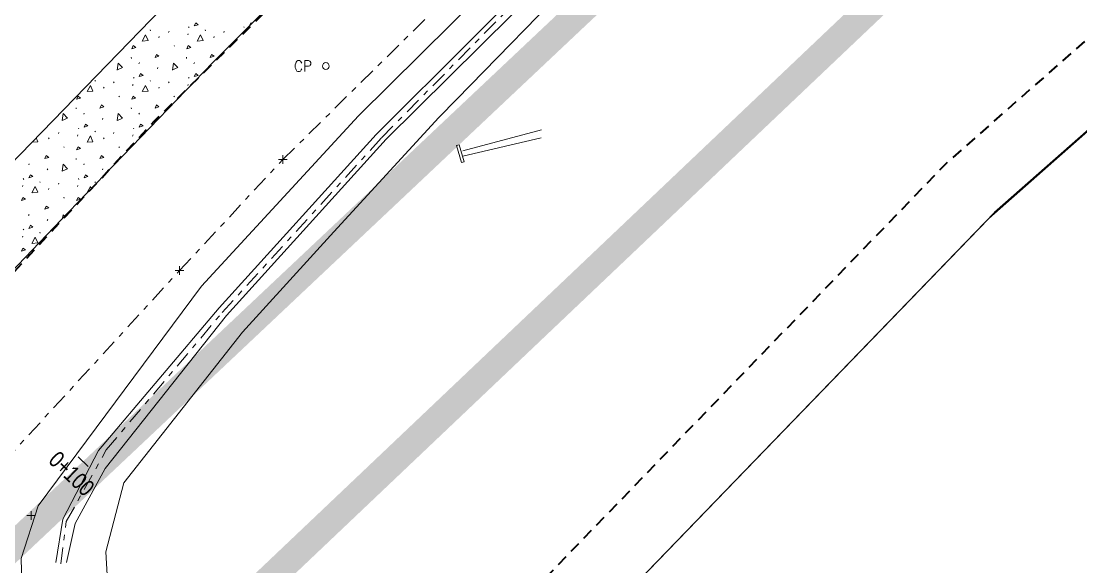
# Model space of a CAD drawing. Header units: metres. Extents: x -703672 to 3951284, y -4124475 to 4104628.
# Drawn here: x 327111.4 to 327188.3, y 4104082.7 to 4104122.3 of the extents above; entities that cross this region are included whole.
import ezdxf
from ezdxf.enums import TextEntityAlignment as Align

# ---------------------------------------------------------------- set-up
doc = ezdxf.new("R2010")
doc.units = ezdxf.units.M
doc.header["$MEASUREMENT"] = 0
doc.linetypes.add('DGN Style 2', pattern=[1.3283826688107345, 0.7970296012864407, -0.5313530675242938])
doc.linetypes.add('DGN Style 7', pattern=[2.6567653376214695, 1.195544401929661, -0.5313530675242938, 0.3985148006432204, -0.5313530675242938])
for name, color, linetype, lineweight in [('C-ALGN-STAT1', 8, 'Continuous', 0), ('C-ANNO-TEXT', 7, 'Continuous', 25), ('C-PROP-BASE', 2, 'CONLMT', 0), ('C-PROP-CONS(Alpha)', 7, 'DGN Style 2', 40), ('V-ANNO-PATT', 9, 'Continuous', 0), ('V-DTCH-CNTR', 252, 'DGN Style 7', 0), ('V-DTCH-TOP~', 252, 'Continuous', 0), ('V-POWR-POLE', 7, 'Continuous', 0), ('V-SITE-WALK', 7, 'Continuous', 0)]:
    doc.layers.add(name, color=color, linetype=linetype, lineweight=lineweight)
doc.styles.add('Style-ENGINEERING', font='ENGINEERING.shx')
doc.styles.add('Style-STANDARD', font='STANDARD.shx')
doc.linetypes.add('CONLMT', pattern='A,0.10417,-0.00902625,[2,dgnlstyle-tsaec.shx,S=4.133597883597883e-05,R=0,X=0,Y=0],-0.00902625', length=0.1222225)

# ---------------------------------------------------------------- blocks, each defined once
blk = doc.blocks.new('POLE1_1')
at = {"layer": 'V-POWR-POLE', "linetype": 'ByBlock'}
blk.add_circle((6.589354597963393e-05, 6.589386612176895e-05), 0.16473379, dxfattribs=at)
blk = doc.blocks.new('NULL_70')
at = {"layer": 'V-POWR-POLE', "linetype": 'ByBlock', "xscale": 1.5, "yscale": 1.5, "zscale": 0.5}
blk.add_blockref('POLE1_1', (0, 0), dxfattribs=at)
blk = doc.blocks.new('NULL_69')
at = {"layer": 'V-POWR-POLE', "linetype": 'ByBlock'}
blk.add_blockref('NULL_70', (0, 0), dxfattribs=at)
at = {"layer": 'V-POWR-POLE', "linetype": 'ByBlock', "style": 'Style-STANDARD'}
blk.add_text('CP', height=0.8, dxfattribs=at).set_placement((-1, 0), align=Align.MIDDLE_RIGHT)
blk = doc.blocks.new('POLE1_3')
at = {"layer": 'V-POWR-POLE', "linetype": 'ByBlock'}
blk.add_circle((6.589357508346438e-05, 6.589386612176895e-05), 0.16473379, dxfattribs=at)
blk = doc.blocks.new('NULL_1848')
at = {"layer": 'V-POWR-POLE', "linetype": 'ByBlock', "xscale": 1.5, "yscale": 1.5, "zscale": 0.5}
blk.add_blockref('POLE1_3', (0, 0), dxfattribs=at)

msp = doc.modelspace()

# ---------------------------------------------------------------- linework, layer by layer
at = {"layer": 'C-ALGN-STAT1', "transparency": 33554661, "flags": 128}
msp.add_lwpolyline([(327115.5319207803, 4104090.670850061), (327116.2510701897, 4104089.97599459)], dxfattribs=at)
at = {"layer": 'C-ANNO-TEXT', "color": 1, "lineweight": -2, "ltscale": 0.6, "const_width": 2}
for points in [[(327467.2386248326, 4103797.2247401), (327156.8648356255, 4103761.373978369), (326979.0661552008, 4103502.615700151), (326871.4499485465, 4103518.203972804), (326865.2079128604, 4103607.054358139), (326922.9155558757, 4103790.989934454), (327072.6458671009, 4104048.19014053), (327277.7320847269, 4104241.620140299), (327549.8820684357, 4104392.415849384)], [(327554.8350382773, 4104380.16774108), (327275.3480059607, 4104220.406195212), (327093.3818080015, 4104047.583524398), (327001.8950954843, 4103885.810832099), (326940.431142319, 4103781.08774414), (326891.8948100628, 4103650.048591174), (326879.9189725379, 4103599.019840731), (326881.1756962286, 4103522.160821603), (327011.0294437818, 4103497.589092612), (327253.4385069069, 4103456.857713948), (327544.716564442, 4103334.973178718), (327826.9203376779, 4103396.417603671), (327953.6137947738, 4102865.62848762), (328093.7569675464, 4102751.786021037), (328281.8958965763, 4102788.880219985)]]:
    msp.add_lwpolyline(points, dxfattribs=at)
at = {"layer": 'C-ANNO-TEXT', "color": 4, "lineweight": 30, "ltscale": 0.6, "elevation": 5.983413176301609}
msp.add_lwpolyline([(327665.5729307538, 4104001.849001709), (327641.232378814, 4104115.978905268), (327619.8861136422, 4104216.068960391), (327591.7260042686, 4104314.452543943), (327580.4504597362, 4104313.59571581), (327573.2267021704, 4104352.255640398), (327528.9121857327, 4104334.941619649), (327474.4079680003, 4104310.967645216), (327379.6999764125, 4104258.140628737), (327339.8195604153, 4104230.764450457), (327333.9914384905, 4104229.543941272), (327219.5630500407, 4104141.476783445), (327182.0491303254, 4104108.423911608), (327140.7227356881, 4104065.652639747), (327137.3190008439, 4104059.241637646), (327124.9503086815, 4104044.794111523), (327127.0686271138, 4104015.680140578)], dxfattribs=at)
at = {"layer": 'C-ANNO-TEXT', "color": 251, "lineweight": 30, "ltscale": 0.6, "elevation": 5.983413176301609}
msp.add_lwpolyline([(327344.4810744388, 4103975.106158198), (327519.4609574685, 4103989.493506075), (327567.1423479246, 4103995.960552649), (327618.4078448146, 4104000.15195829), (327665.5729307538, 4104001.849001709), (327641.232378814, 4104115.978905268), (327619.7443724439, 4104216.564164684), (327591.7260042686, 4104314.452543943), (327580.4504597362, 4104313.59571581), (327573.2267021704, 4104352.255640398), (327529.2050396148, 4104335.056039902), (327475.0566468335, 4104311.252970103), (327380.3080882658, 4104258.479826458), (327339.8195604153, 4104230.764450457), (327333.9914384905, 4104229.543941272), (327219.5630500407, 4104141.476783445), (327181.6303627212, 4104107.99050281), (327140.7227356881, 4104065.652639747), (327137.3190008439, 4104059.241637646), (327124.9503086815, 4104044.794111523), (327127.0686271138, 4104015.680140578), (327148.2210934783, 4104005.32173222), (327237.5672886667, 4103964.986671002)], dxfattribs=at)
at = {"layer": 'C-PROP-BASE', "linetype": 'ByBlock'}
for p, q in [((327130.386934731, 4104112.587529525), (327130.386934731, 4104111.952529525)), ((327130.386934731, 4104112.269712024), (327130.069434731, 4104112.269712024)), ((327130.386934731, 4104112.269712024), (327130.7047522311, 4104112.269712024)), ((327122.882934731, 4104104.208712024), (327122.565434731, 4104104.208712024)), ((327122.882934731, 4104104.526529525), (327122.882934731, 4104103.891529525)), ((327122.882934731, 4104104.208712024), (327123.2007522311, 4104104.208712024)), ((327112.1235370964, 4104086.423726381), (327111.8060370964, 4104086.423726381)), ((327112.1235370964, 4104086.741543882), (327112.1235370964, 4104086.106543882)), ((327112.1235370964, 4104086.423726381), (327112.4413545964, 4104086.423726381))]:
    msp.add_line(p, q, dxfattribs=at)
at = {"layer": 'C-PROP-BASE', "color": 251, "linetype": 'DGN Style 7'}
msp.add_lwpolyline([(327108.3599347307, 4104088.360029524), (327122.882934731, 4104104.208712024), (327130.3869347314, 4104112.269712024), (327155.1269347306, 4104136.681712024), (327209.6859347307, 4104184.752712024), (327234.0319347308, 4104201.824712024), (327263.0649347309, 4104223.844712024), (327317.2629347312, 4104265.886712024)], dxfattribs=at)
at = {"layer": 'C-PROP-CONS(Alpha)', "color": 9, "transparency": 33554661, "flags": 128}
msp.add_lwpolyline([(328051.3527000129, 4102748.37939936), (328033.3155557459, 4102763.759859016), (328008.635876491, 4102785.194791595), (328001.0587122234, 4102791.754994317), (327978.7635198684, 4102811.492673358), (327966.1439298082, 4102822.81362133), (327961.8799502737, 4102829.347595384), (327957.057644274, 4102838.760785415), (327950.9142166439, 4102852.447486374), (327944.9108842695, 4102882.46314165), (327922.9503158275, 4102979.617200589), (327922.1960612735, 4102984.074704956), (327896.895254712, 4103096.805002357), (327873.602682129, 4103197.996084934), (327970.2778919048, 4103222.03458913), (327945.2853782952, 4103305.343080384), (327930.2819876203, 4103330.564998057), (327883.5789010234, 4103409.045375251), (327883.5789010235, 4103409.045375251), (327870.9613363898, 4103413.475533437), (327831.8293273544, 4103476.306306486), (327799.6734495071, 4103521.613691107), (327806.6592676204, 4103526.955593927), (327784.9216440988, 4103571.617824119), (327626.2738909589, 4103555.289453546), (327612.5795421994, 4103537.316554541), (327610.912267143, 4103605.482858766), (327464.3899750119, 4103600.408329677), (327376.9287606052, 4103410.137822579), (327521.4700117525, 4103346.727226583), (327528.8281654069, 4103347.647212733), (327568.3287292437, 4103211.27215154), (327234.5934998402, 4103358.397358307), (327245.9429127203, 4103450.162797557), (327247.4057606828, 4103462.282137395), (327240.1466832621, 4103465.304146356), (327209.4846702361, 4103470.912804143), (327163.5775247305, 4103479.173001934), (327097.1773292364, 4103490.791457197), (327094.8037589096, 4103490.336329404), (327087.5669605479, 4103491.465917642), (327077.449539086, 4103494.95888159), (327074.0302851388, 4103496.139353393), (327072.3445527111, 4103496.70369043), (327040.4265800085, 4103507.290822693), (327024.6254833043, 4103509.746641063), (327005.0554566061, 4103511.621346213), (326997.3663593705, 4103513.401218432), (326987.1858611336, 4103509.176851866), (326924.9401869376, 4103516.679666858), (326868.1898380349, 4103514.452095245, -0.4874798272826256), (326842.7291952347, 4103544.504835935), (326855.8128268328, 4103607.653487044), (326872.3549334486, 4103674.829124694), (326885.7849688843, 4103716.963841686), (326897.1820855098, 4103756.392376348), (326911.8079730987, 4103792.562866542), (326942.7784593481, 4103859.495280759), (326985.0309523789, 4103937.170100313), (327038.3759761521, 4104017.339902852), (327049.9699591843, 4104031.93014326), (327093.2772874826, 4104085.216318096), (327121.0561478767, 4104115.05712215), (327147.4927338528, 4104141.109056442), (327201.0579048989, 4104189.950156559), (327247.8236230445, 4104227.241544621), (327274.2756034104, 4104246.458416275), (327310.9052788371, 4104272.189052842), (327338.7507480193, 4104290.682435896), (327394.3822770293, 4104323.718145463), (327454.7797406209, 4104356.193582261), (327554.8217139727, 4104397.588329164), (327560.1573850386, 4104391.696800068), (327629.8959608893, 4104414.015198105), (327759.0313031515, 4104448.398455133), (327757.2739255879, 4104455.165774307), (328107.0540342975, 4104542.510103815), (328119.3380608568, 4104542.510103815), (328124.6483431717, 4104536.17317302), (328129.4254646109, 4104518.549251009), (328131.921990407, 4104503.029638088), (328135.078302787, 4104500.213224401), (328154.085317786, 4104500.667789092), (328149.8985258908, 4104547.783738694), (328149.7745655841, 4104555.824714896), (328168.0966631506, 4104560.116307975), (328180.1971601305, 4104561.571233069), (328186.8764764442, 4104562.389659171), (328203.8937110046, 4104564.517264253), (328194.5649608789, 4104557.623580912), (328191.4437345657, 4104556.202444898), (328187.3603782359, 4104545.719257489), (328182.8253075863, 4104532.763466077), (328181.3393865761, 4104525.839460123), (328180.4385673145, 4104514.508980992), (328180.3416913476, 4104501.519693172), (328182.9952471908, 4104464.369911368), (328121.0450735461, 4104464.115166628), (328089.3117504606, 4104492.939601823), (327768.6929376793, 4104411.193379837), (327762.394272341, 4104435.44831491), (327630.6153729495, 4104402.081270727), (327568.961239384, 4104381.975780278), (327586.7809209799, 4104362.299684941), (327579.7950375145, 4104360.190021981), (327526.9949811692, 4104339.560635842), (327472.178603134, 4104315.449356015), (327377.0616109308, 4104262.394203749), (327337.8150383515, 4104235.453131521), (327331.8477650884, 4104234.203481648), (327216.3820695355, 4104145.337984444), (327178.5929724798, 4104112.042658567), (327136.6371358891, 4104068.619937841), (327133.1617217513, 4104062.073926368), (327081.9927725713, 4104002.304896605), (327197.9125123062, 4103949.973291562), (327165.5484697489, 4103878.060140899), (327236.1839484199, 4103839.517953459), (327385.373955234, 4103849.829860281), (327376.9496945368, 4103947.711745712), (327522.7087312953, 4103959.659207741), (327570.1209276664, 4103966.104005254), (327619.9429955619, 4103970.187781311), (327675.5802737248, 4103972.189662043), (327840.2462419602, 4103985.686872555), (327861.3262067086, 4103740.757760243), (327930.6420660896, 4103742.354851621), (327992.4427256854, 4103748.227855178), (328033.5029494578, 4103744.724846469), (328070.8848923553, 4103745.586155542), (328069.9830035489, 4103756.769478619), (328241.8330771768, 4103770.442215998), (328288.4642937218, 4103241.598537642), (328052.9743225681, 4103223.495877456), (328046.3409570817, 4103208.988679592), (328077.9633670195, 4102853.33535271), (328045.914018165, 4102815.224954779), (328124.4115326538, 4102748.37939936)], format="xyb", dxfattribs=at)
at = {"layer": 'V-ANNO-PATT', "linetype": 'Continuous'}
for p, q in [((327120.745456211, 4104121.685555285, 11.40891913774058), (327120.780912138, 4104121.632269003, 11.41106143896096)), ((327122.0960852917, 4104121.511800019, 11.4483915805464), (327122.1317206476, 4104121.591679454, 11.44751563848586)), ((327123.5484215034, 4104121.911497116, 11.47752160677814), (327123.5839773958, 4104121.858210835, 11.47966653757175)), ((327124.7440730408, 4104121.685555285, 11.51410206666607), (327124.7795289678, 4104121.632269003, 11.51624436788644)), ((327126.0947021215, 4104121.511800019, 11.55357450947188), (327126.1303374774, 4104121.591679454, 11.55269856741134)), ((327127.5470383331, 4104121.911497116, 11.58270453570363), (327127.5825942256, 4104121.858210835, 11.58484946649723)), ((327121.3768015357, 4104121.122200321, 11.43831515458103), (327121.4124368918, 4104121.202079756, 11.4374392125205)), ((327123.480795601, 4104121.326347763, 11.48902605476119), (327123.5164310166, 4104121.406327172, 11.48814784477809)), ((327125.3754183655, 4104121.122200321, 11.54349808350652), (327125.4110537215, 4104121.202079756, 11.54262214144598)), ((327122.4861786389, 4104120.554046592, 11.48039465085756), (327122.521634566, 4104120.500760311, 11.48253695207794)), ((327126.4847954687, 4104120.554046592, 11.58557757978304), (327126.4991300231, 4104120.532503365, 11.58644369543644)), ((327119.3844431705, 4104119.702365859, 11.4181378330718), (327119.3932924268, 4104119.622486424, 11.42018393521663)), ((327119.9376705402, 4104119.231187164, 11.44338649904851), (327119.9732059904, 4104119.311166573, 11.4425056594922)), ((327123.3830600003, 4104119.702365859, 11.52332076199728), (327123.3919092565, 4104119.622486424, 11.52536686414211)), ((327123.93628737, 4104119.231187164, 11.548569427974), (327123.9718228202, 4104119.311166573, 11.54768858841768)), ((327121.2866866118, 4104118.867180878, 11.4871353548937), (327121.3223220274, 4104118.947160287, 11.4862571449106)), ((327116.744646796, 4104118.011201251, 11.38708916677919), (327116.780102723, 4104117.957914969, 11.38923146799957)), ((327118.0952758767, 4104117.837445984, 11.426561609585), (327118.1309112327, 4104117.917325419, 11.42568566752447)), ((327119.479986186, 4104117.651993729, 11.4671960837998), (327119.5156216016, 4104117.731973138, 11.4663178738167)), ((327119.5476120884, 4104118.237143081, 11.45569163581675), (327119.5831679808, 4104118.183856801, 11.45783656661035)), ((327120.7432636258, 4104118.011201251, 11.49227209570467), (327120.7787195528, 4104117.957914969, 11.49441439692505)), ((327122.0938927065, 4104117.837445984, 11.53174453851049), (327122.1295280624, 4104117.917325419, 11.53086859644995)), ((327123.4786030157, 4104117.651993729, 11.57237901272528), (327123.5142384314, 4104117.731973138, 11.57150080274218)), ((327123.5462289181, 4104118.237143081, 11.56087456474224), (327123.5817848106, 4104118.183856801, 11.56301949553584)), ((327117.3759921207, 4104117.447846287, 11.41648518361964), (327117.4116274767, 4104117.527725722, 11.41560924155911)), ((327121.3746089505, 4104117.447846287, 11.52166811254513), (327121.4102443065, 4104117.527725722, 11.52079217048459)), ((327118.4853692239, 4104116.879692559, 11.45856467989617), (327118.5208251509, 4104116.826406277, 11.46070698111654)), ((327122.4839860537, 4104116.879692559, 11.56374760882165), (327122.5194419808, 4104116.826406277, 11.56588991004203)), ((327115.3836337555, 4104116.028011825, 11.3963078621104), (327115.3924830118, 4104115.94813239, 11.39835396425524)), ((327115.9368611253, 4104115.55683313, 11.42155652808712), (327115.9723965754, 4104115.636812539, 11.42067568853081)), ((327119.3822505853, 4104116.028011825, 11.50149079103589), (327119.3910998415, 4104115.94813239, 11.50353689318072)), ((327119.935477955, 4104115.55683313, 11.52673945701261), (327119.9710134052, 4104115.636812539, 11.52585861745629)), ((327117.2858771968, 4104115.192826844, 11.4653053839323), (327117.3215126124, 4104115.272806253, 11.4644271739492)), ((327121.2844940266, 4104115.192826844, 11.57048831285778), (327121.3201294421, 4104115.272806253, 11.56961010287468)), ((327114.0944664617, 4104114.163091951, 11.40473163862362), (327114.1301018177, 4104114.242971385, 11.40385569656308)), ((327115.479176771, 4104113.977639695, 11.44536611283841), (327115.5148121866, 4104114.057619104, 11.44448790285531)), ((327115.5468026734, 4104114.562789048, 11.43386166485536), (327115.5823585658, 4104114.509502767, 11.43600659564896)), ((327116.7424542108, 4104114.336847217, 11.47044212474328), (327116.7779101378, 4104114.283560935, 11.47258442596366)), ((327118.0930832915, 4104114.163091951, 11.5099145675491), (327118.1287186474, 4104114.242971385, 11.50903862548856)), ((327119.4777936008, 4104113.977639695, 11.55054904176389), (327119.5134290164, 4104114.057619104, 11.54967083178079)), ((327119.5454195031, 4104114.562789048, 11.53904459378084), (327119.5809753956, 4104114.509502767, 11.54118952457445)), ((327113.3751827057, 4104113.773492253, 11.39465521265825), (327113.4108180617, 4104113.853371688, 11.39377927059772)), ((327114.4845598089, 4104113.205338524, 11.43673470893478), (327114.5200157359, 4104113.152052243, 11.43887701015515)), ((327117.3737995355, 4104113.773492253, 11.49983814158373), (327117.4094348915, 4104113.853371688, 11.4989621995232)), ((327118.4831766387, 4104113.205338524, 11.54191763786026), (327118.5186325657, 4104113.152052243, 11.54405993908064)), ((327115.3814411703, 4104112.353657791, 11.4796608200745), (327115.3902904265, 4104112.273778356, 11.48170692221933)), ((327111.9360517103, 4104111.882479096, 11.39972655712573), (327111.9715871604, 4104111.962458505, 11.39884571756942)), ((327113.2850677817, 4104111.51847281, 11.44347541297091), (327113.3207031974, 4104111.598452219, 11.44259720298781)), ((327115.93466854, 4104111.882479096, 11.50490948605122), (327115.9702039902, 4104111.962458505, 11.50402864649489)), ((327117.2836846116, 4104111.51847281, 11.54865834189639), (327117.3193200271, 4104111.598452219, 11.54778013191329)), ((327111.5459932583, 4104110.888435013, 11.41203169389397), (327111.5815491508, 4104110.835148732, 11.41417662468757)), ((327115.5446100882, 4104110.888435013, 11.51721462281945), (327115.5801659806, 4104110.835148732, 11.51935955361306)), ((327111.4783673558, 4104110.303285661, 11.42353614187701), (327111.5140027715, 4104110.38326507, 11.42265793189392)), ((327112.7416447958, 4104110.662493183, 11.44861215378189), (327112.7771007228, 4104110.609206901, 11.45075445500227)), ((327113.3729901204, 4104110.099138219, 11.47800817062235), (327113.4086254764, 4104110.179017654, 11.47713222856181)), ((327114.0922738765, 4104110.488737916, 11.4880845965877), (327114.1279092324, 4104110.568617351, 11.48720865452717)), ((327115.4769841857, 4104110.303285661, 11.5287190708025), (327115.5126196013, 4104110.38326507, 11.5278408608194)), ((327116.7402616256, 4104110.662493183, 11.55379508270737), (327116.7757175526, 4104110.609206901, 11.55593738392776)), ((327114.4823672237, 4104109.530984491, 11.52008766689887), (327114.5178231507, 4104109.477698209, 11.52222996811925)), ((327111.933859125, 4104108.208125062, 11.48307951508983), (327111.9693945752, 4104108.288104471, 11.4821986755335)), ((327113.2828751965, 4104107.844118776, 11.526828370935), (327113.3185106121, 4104107.924098185, 11.5259501609519)), ((327111.543800673, 4104107.21408098, 11.49538465185805), (327111.5793565654, 4104107.160794699, 11.49752958265167)), ((327112.7394522105, 4104106.988139149, 11.53196511174598), (327112.7749081375, 4104106.934852867, 11.53410741296636)), ((327111.4761747706, 4104106.628931627, 11.5068890998411), (327111.5118101863, 4104106.708911036, 11.506010889858))]:
    msp.add_line(p, q, dxfattribs=at)
at = {"layer": 'V-ANNO-PATT', "linetype": 'Continuous', "extrusion": (-0.02628896408168816, 0.02268707065752571, 0.9993969117385205), "flags": 128}
for points, elevation in [([(-3320812.44985368, -2432259.837993967), (-3320812.687587355, -2432259.902261063), (-3320812.702713106, -2432259.680776952), (-3320812.44985368, -2432259.837993967)], 84522.23517815553), ([(-3320807.054242365, -2432260.466650175), (-3320807.29197604, -2432260.530917272), (-3320807.307101792, -2432260.309433161), (-3320807.054242365, -2432260.466650175)], 84522.23517815542), ([(-3320809.666694048, -2432257.437608049), (-3320809.904427723, -2432257.501875144), (-3320809.919553475, -2432257.280391031), (-3320809.666694048, -2432257.437608049)], 84522.23517815552), ([(-3320801.65863105, -2432261.095306385), (-3320801.896364725, -2432261.15957348), (-3320801.911490479, -2432260.938089369), (-3320801.65863105, -2432261.095306385)], 84522.23517815526), ([(-3320804.271082733, -2432258.066264258), (-3320804.508816408, -2432258.130531354), (-3320804.52394216, -2432257.909047243), (-3320804.271082733, -2432258.066264258)], 84522.23517815536), ([(-3320796.263019735, -2432261.723962592), (-3320796.50075341, -2432261.788229689), (-3320796.515879162, -2432261.566745576), (-3320796.263019735, -2432261.723962592)], 84522.23517815504), ([(-3320798.875471418, -2432258.694920467), (-3320799.113205093, -2432258.759187563), (-3320799.128330845, -2432258.537703451), (-3320798.875471418, -2432258.694920467)], 84522.23517815526), ([(-3320793.479860104, -2432259.323576675), (-3320793.717593778, -2432259.38784377), (-3320793.73271953, -2432259.16635966), (-3320793.479860104, -2432259.323576675)], 84522.23517815511)]:
    msp.add_lwpolyline(points, dxfattribs=dict(at, elevation=elevation))
at = {"layer": 'V-ANNO-PATT', "linetype": 'Continuous', "extrusion": (-0.02628896413919785, 0.02268707065199691, 0.9993969117371334), "elevation": 84522.23513665186, "flags": 128}
msp.add_lwpolyline([(-3320815.096643045, -2432256.813448769), (-3320815.302965757, -2432256.869224465), (-3320815.307831229, -2432256.797980099)], dxfattribs=at)
at = {"layer": 'V-ANNO-PATT', "linetype": 'Continuous', "extrusion": (-0.02628896412097275, 0.02268707064610617, 0.9993969117377464), "flags": 128}
for points, elevation in [([(-3320809.158550856, -2432261.983031559), (-3320809.658054903, -2432262.097170014), (-3320809.463855643, -2432261.683396902), (-3320809.164363561, -2432261.97629194)], 84522.23511843741), ([(-3320811.771002537, -2432258.95398943), (-3320812.270506584, -2432259.068127884), (-3320812.076307322, -2432258.654354774), (-3320811.77681524, -2432258.94724981)], 84522.23511843733), ([(-3320803.762939542, -2432262.611687774), (-3320804.262443589, -2432262.725826228), (-3320804.068244327, -2432262.312053117), (-3320803.768752247, -2432262.604948155)], 84522.2351184375), ([(-3320806.375391222, -2432259.582645644), (-3320806.874895268, -2432259.6967841), (-3320806.680696008, -2432259.283010988), (-3320806.381203926, -2432259.575906026)], 84522.23511843747), ([(-3320800.979779907, -2432260.211301857), (-3320801.479283954, -2432260.325440313), (-3320801.285084694, -2432259.911667201), (-3320800.985592612, -2432260.204562237)], 84522.23511843746), ([(-3320795.584168594, -2432260.839958072), (-3320796.08367264, -2432260.954096526), (-3320795.88947338, -2432260.540323417), (-3320795.589981299, -2432260.833218453)], 84522.2351184375), ([(-3320792.801008959, -2432258.439572156), (-3320793.300513006, -2432258.553710612), (-3320793.106313745, -2432258.139937499), (-3320792.806821662, -2432258.432832538)], 84522.23511843756)]:
    msp.add_lwpolyline(points, dxfattribs=dict(at, elevation=elevation))
at = {"layer": 'V-ANNO-PATT', "linetype": 'Continuous', "extrusion": (-0.0262889641283762, 0.02268707059531901, 0.9993969117387047), "flags": 128}
for points, elevation in [([(-3320808.242380581, -2432262.188013732), (-3320808.480048947, -2432262.252356554), (-3320808.495174698, -2432262.030872441), (-3320808.242380581, -2432262.188013732)], 84522.23490757911), ([(-3320810.854832258, -2432259.158971599), (-3320811.092500623, -2432259.223314422), (-3320811.107626373, -2432259.001830309), (-3320810.854832258, -2432259.158971599)], 84522.23490757903), ([(-3320802.846769269, -2432262.816669953), (-3320803.084437633, -2432262.881012773), (-3320803.099563384, -2432262.659528662), (-3320802.846769269, -2432262.816669953)], 84522.23490757938), ([(-3320805.459220945, -2432259.787627819), (-3320805.69688931, -2432259.851970642), (-3320805.712015062, -2432259.63048653), (-3320805.459220945, -2432259.787627819)], 84522.23490757927), ([(-3320800.063609632, -2432260.416284041), (-3320800.301277996, -2432260.480626862), (-3320800.316403748, -2432260.25914275), (-3320800.063609632, -2432260.416284041)], 84522.23490757958), ([(-3320794.667998318, -2432261.044940262), (-3320794.905666683, -2432261.109283083), (-3320794.920792434, -2432260.88779897), (-3320794.667998318, -2432261.044940262)], 84522.23490757987), ([(-3320797.280449995, -2432258.015898129), (-3320797.51811836, -2432258.080240952), (-3320797.533244111, -2432257.858756839), (-3320797.280449995, -2432258.015898129)], 84522.23490757975), ([(-3320791.884838682, -2432258.64455435), (-3320792.122507046, -2432258.708897171), (-3320792.137632797, -2432258.487413059), (-3320791.884838682, -2432258.64455435)], 84522.23490758009)]:
    msp.add_lwpolyline(points, dxfattribs=dict(at, elevation=elevation))
at = {"layer": 'V-ANNO-PATT', "linetype": 'Continuous', "extrusion": (-0.02628896411636829, 0.02268707065748252, 0.9993969117376094), "flags": 128}
for points, elevation in [([(-3320806.379785227, -2432261.977914448), (-3320806.810074097, -2432262.256058113), (-3320806.769079647, -2432261.800766982), (-3320806.387477846, -2432261.973588526)], 84522.23516663369), ([(-3320808.992236909, -2432258.948872319), (-3320809.422525778, -2432259.227015985), (-3320809.381531327, -2432258.771724852), (-3320808.999929527, -2432258.944546397)], 84522.23516663368), ([(-3320800.984173913, -2432262.606570662), (-3320801.414462783, -2432262.884714327), (-3320801.373468332, -2432262.429423195), (-3320800.991866532, -2432262.602244738)], 84522.23516663369), ([(-3320803.596625594, -2432259.577528532), (-3320804.026914464, -2432259.855672197), (-3320803.985920014, -2432259.400381068), (-3320803.604318213, -2432259.57320261)], 84522.23516663365), ([(-3320798.20101428, -2432260.206184745), (-3320798.63130315, -2432260.484328409), (-3320798.590308699, -2432260.029037278), (-3320798.2087069, -2432260.201858822)], 84522.23516663362)]:
    msp.add_lwpolyline(points, dxfattribs=dict(at, elevation=elevation))
at = {"layer": 'V-ANNO-PATT', "linetype": 'Continuous', "extrusion": (-0.02628896415386828, 0.02268707069116325, 0.9993969117358584), "flags": 128}
for points, elevation in [([(-3320808.86340826, -2432260.496787491), (-3320809.101076624, -2432260.561130314), (-3320809.116202375, -2432260.339646202), (-3320808.86340826, -2432260.496787491)], 84522.23529259629), ([(-3320811.475859941, -2432257.467745364), (-3320811.713528304, -2432257.532088185), (-3320811.728654057, -2432257.310604073), (-3320811.475859941, -2432257.467745364)], 84522.23529259612), ([(-3320803.467796944, -2432261.125443703), (-3320803.705465309, -2432261.189786526), (-3320803.720591061, -2432260.968302414), (-3320803.467796944, -2432261.125443703)], 84522.23529259634), ([(-3320806.080248625, -2432258.096401575), (-3320806.31791699, -2432258.160744398), (-3320806.333042741, -2432257.939260287), (-3320806.080248625, -2432258.096401575)], 84522.23529259617), ([(-3320798.07218563, -2432261.754099916), (-3320798.309853994, -2432261.818442736), (-3320798.324979746, -2432261.596958626), (-3320798.07218563, -2432261.754099916)], 84522.23529259636), ([(-3320800.68463731, -2432258.725057785), (-3320800.922305674, -2432258.789400609), (-3320800.937431428, -2432258.567916497), (-3320800.68463731, -2432258.725057785)], 84522.23529259613), ([(-3320795.289025996, -2432259.353714), (-3320795.52669436, -2432259.41805682), (-3320795.541820113, -2432259.196572709), (-3320795.289025996, -2432259.353714)], 84522.23529259616)]:
    msp.add_lwpolyline(points, dxfattribs=dict(at, elevation=elevation))
at = {"layer": 'V-ANNO-PATT', "linetype": 'Continuous', "extrusion": (0.003623188534419734, 0.00683435429922663, 0.9999700816055233), "elevation": 29245.52329050161, "flags": 128}
msp.add_lwpolyline([(327109.9882737201, 4104009.50656147), (327109.9907245835, 4104009.511184352)], dxfattribs=at)
at = {"layer": 'V-ANNO-PATT', "linetype": 'Continuous', "extrusion": (-0.02628896412318236, 0.0226870706707488, 0.9993969117371289), "elevation": 84522.23521885084, "flags": 128}
msp.add_lwpolyline([(-3320798.800864816, -2432263.218141941), (-3320798.671426658, -2432262.942352894), (-3320798.371934577, -2432263.235247931)], dxfattribs=at)
at = {"layer": 'V-ANNO-PATT', "linetype": 'Continuous', "extrusion": (-0.02628896413812607, 0.02268707064413238, 0.9993969117373401), "elevation": 84522.23510472574, "flags": 128}
msp.add_lwpolyline([(-3320798.218043323, -2432257.814392881), (-3320798.697014499, -2432257.923839501), (-3320798.634825552, -2432257.791335837)], dxfattribs=at)
at = {"layer": 'V-ANNO-PATT', "linetype": 'Continuous', "extrusion": (-0.02628896404156968, 0.02268707066931773, 0.9993969117393081), "elevation": 84522.2352396742, "flags": 128}
msp.add_lwpolyline([(-3320795.646239033, -2432257.961580096), (-3320795.844090516, -2432258.089473566), (-3320795.831720002, -2432257.952084594)], dxfattribs=at)
at = {"layer": 'V-DTCH-CNTR'}
msp.add_polyline3d([(327114.2739029561, 4104082.906565751, 5.440347063789496), (327114.6680012649, 4104085.988694635, 5.367917029944849), (327117.5727001635, 4104091.179249024, 5.399266717849756), (327125.9801144951, 4104101.155149749, 5.437737354748613), (327137.5431339978, 4104113.845472892, 5.55093600452998), (327151.2492152313, 4104127.762075696, 5.53381586702848), (327162.2102069228, 4104137.568954901, 5.575888768193735), (327172.4875334768, 4104146.424013887, 5.567168076663194)], dxfattribs=at)
msp.add_polyline3d([(327114.2739029561, 4104082.906565751, 5.440347063789496), (327114.6680012649, 4104085.988694635, 5.367917029944849), (327117.5727001635, 4104091.179249024, 5.399266717849756), (327125.9801144951, 4104101.155149749, 5.437737354748613), (327137.5431339978, 4104113.845472892, 5.55093600452998), (327151.2492152313, 4104127.762075696, 5.53381586702848), (327162.2102069228, 4104137.568954901, 5.575888768193735), (327172.4875334768, 4104146.424013887, 5.567168076663194)], dxfattribs=at)
at = {"layer": 'V-DTCH-TOP~', "linetype": 'Continuous', "extrusion": (0.0305441641124247, 0.008095289141594785, 0.9995006354837336), "elevation": 43223.21847073131, "flags": 128}
msp.add_lwpolyline([(3883332.703011083, -1366976.37865068), (3883332.703011083, -1366982.302891718)], dxfattribs=at)
msp.add_lwpolyline([(3883332.703011083, -1366976.37865068), (3883332.703011083, -1366982.302891718)], dxfattribs=at)
at = {"layer": 'V-DTCH-TOP~', "linetype": 'Continuous', "extrusion": (0.04530979543291706, 0.0107461619031977, 0.9989151828069176), "elevation": 58933.18625802804, "flags": 128}
msp.add_lwpolyline([(3917841.750863998, -1264043.208939946), (3917841.750864, -1264049.063573466)], dxfattribs=at)
msp.add_lwpolyline([(3917841.750863998, -1264043.208939946), (3917841.750864, -1264049.063573466)], dxfattribs=at)
at = {"layer": 'V-DTCH-TOP~', "linetype": 'Continuous'}
for points in [[(327116.6203023365, 4104002.525479825, 6.594846203071768), (327115.1797856115, 4104020.852463046, 6.640644492410125), (327113.5470580084, 4104040.377384878, 6.730784378416317), (327112.6065241744, 4104057.994729472, 6.812582933412955), (327111.7461608212, 4104069.700981434, 6.798979028202233), (327111.3919688872, 4104083.295404357, 6.766284918627875), (327112.624625273, 4104087.13339784, 6.78903369441273), (327124.4935601532, 4104103.08057265, 6.983339158770974), (327135.8738186107, 4104115.437251884, 6.949272148099595), (327149.431697269, 4104128.893427441, 6.84526802411628), (327160.5393334162, 4104139.577441014, 6.931538334105866), (327170.7891030138, 4104148.3641908, 6.88578467363682), (327182.0556419123, 4104158.322254553, 6.952138941392455), (327186.5054577487, 4104160.725003471, 6.792433278193606), (327186.5054577487, 4104160.725003471, 6.792433278193606), (327189.8309996752, 4104163.829690676, 6.933883670046846), (327204.7242833026, 4104177.466259415, 6.993098416471675), (327212.1680921878, 4104184.110924651, 7.235128493305986), (327220.0017543239, 4104189.925595253, 7.382984637562117)], [(327113.9158918167, 4104082.995748925, 5.744274529515877), (327114.4235287684, 4104086.150837733, 5.738219867932543), (327117.0139609484, 4104091.139448324, 5.860812050737131), (327125.7626358365, 4104101.505513542, 5.80165767868808), (327137.1681250116, 4104114.093740006, 5.724192138026396), (327151.0625592697, 4104127.976229532, 5.936795189877465), (327161.9523348055, 4104137.77927132, 5.79257576687224), (327172.2667571045, 4104146.702860049, 5.862221126451487), (327186.8421585456, 4104159.413771274, 5.985953500395254)], [(327114.6712304758, 4104082.999796614, 5.798103376708809), (327115.3161201756, 4104085.831150747, 5.776984976645515), (327117.477898589, 4104089.823348333, 5.770478753087204), (327126.3059710523, 4104100.949560644, 5.813689983826663), (327137.8944309722, 4104113.746622218, 5.801653330699303), (327151.612311798, 4104127.36016148, 5.866632695302364), (327162.4613679218, 4104137.336172559, 5.835628647074834), (327172.8007842014, 4104146.133899689, 5.90539798825538), (327187.3966970031, 4104158.765364418, 6.030084840482431)], [(327123.563270435, 4104003.937288472, 6.706042822233478), (327123.5818284116, 4104004.297062101, 6.705700638213145), (327122.1061189211, 4104018.409537614, 7.247535777190947), (327121.1787652805, 4104033.049147679, 7.320353503126817), (327119.4871460873, 4104049.713503405, 7.352939995573038), (327117.5377400346, 4104083.771134896, 6.948859604857731), (327118.843061302, 4104088.793269723, 6.953750842877852), (327127.469980254, 4104099.732423168, 6.921423825156687), (327134.0805880364, 4104107.032650729, 6.858208032466308), (327141.7116904737, 4104115.324897422, 6.592256765758137), (327143.0088010806, 4104116.668063921, 6.662859229010223), (327151.8507098801, 4104125.744152832, 6.942706374499686), (327163.3785000448, 4104136.220217946, 6.654685894991474), (327173.6455313159, 4104144.76517962, 6.711453846043305), (327188.657928218, 4104157.908259223, 6.884906175842559)]]:
    msp.add_polyline3d(points, dxfattribs=at)
at = {"layer": 'V-SITE-WALK', "linetype": 'Continuous'}
for p, q in [((327143.1930861674, 4104113.349247497, 7.934866901659426), (327143.001228977, 4104113.292760167, 7.934866901659426)), ((327143.1930861674, 4104113.349247497, 7.934866901659426), (327143.001228977, 4104113.292760167, 7.934866901659426)), ((327143.001228977, 4104113.292760167, 7.934866901659426), (327143.3645250836, 4104112.058837974, 7.952075949640054)), ((327143.001228977, 4104113.292760167, 7.934866901659426), (327143.3645250836, 4104112.058837974, 7.952075949640054)), ((327143.3645250836, 4104112.058837974, 7.952075949640054), (327143.5563822741, 4104112.115325303, 7.952075949640054)), ((327143.3645250836, 4104112.058837974, 7.952075949640054), (327143.5563822741, 4104112.115325303, 7.952075949640054))]:
    msp.add_line(p, q, dxfattribs=at)
at = {"layer": 'V-SITE-WALK', "linetype": 'Continuous', "extrusion": (-0.003778325270400638, 0.01283294624395975, 0.9999105158707208), "elevation": 51439.74675339078, "flags": 128}
msp.add_lwpolyline([(327140.8875703026, 4103791.155072439), (327141.2509288422, 4103789.921048626)], dxfattribs=at)
msp.add_lwpolyline([(327140.8875703026, 4103791.155072439), (327141.2509288422, 4103789.921048626)], dxfattribs=at)
at = {"layer": 'V-SITE-WALK', "linetype": 'Continuous'}
for points in [[(327025.5763303137, 4104007.689384393, 11.56978330707999), (327027.3510475418, 4104010.303411468, 11.20659303107634), (327036.6712587727, 4104022.764368912, 11.34414598812489), (327045.5793643889, 4104034.444239344, 11.45473102100501), (327055.0284339557, 4104046.6314904, 11.46199422440005), (327067.8193038316, 4104062.616662628, 11.39036517277764), (327077.0877349966, 4104073.588814859, 11.43833313022276), (327087.8181487605, 4104086.489531283, 11.38609346461728), (327098.5583612279, 4104098.831568105, 11.38268073556882), (327109.7221317494, 4104111.013937793, 11.53772426838965), (327121.5959526721, 4104123.250389616, 11.44478700107143), (327133.566022297, 4104134.898686811, 11.39828997478176), (327145.180264328, 4104145.975033139, 11.53558431345645), (327152.9070011778, 4104153.264410166, 11.53209288621844), (327167.9130922064, 4104166.742851114, 11.60118795063622), (327180.9570968763, 4104178.570268781, 11.4700125868198), (327191.9682879383, 4104188.420696734, 11.57791033444992), (327200.4985381368, 4104195.537368318, 11.71758538689247), (327195.0520233655, 4104191.03030723, 11.63565187794129), (327207.9602692476, 4104201.752253171, 11.71681738378889), (327221.1516966908, 4104212.840622319, 11.74585752888684), (327233.9681162302, 4104222.941524051, 11.80955882200294), (327250.5053943747, 4104235.280005324, 11.85303256885654)], [(327025.5763303137, 4104007.689384393, 11.56978330707999), (327027.3510475418, 4104010.303411468, 11.20659303107634), (327036.6712587727, 4104022.764368912, 11.34414598812489), (327045.5793643889, 4104034.444239344, 11.45473102100501), (327055.0284339557, 4104046.6314904, 11.46199422440005), (327067.8193038316, 4104062.616662628, 11.39036517277764), (327077.0877349966, 4104073.588814859, 11.43833313022276), (327087.8181487605, 4104086.489531283, 11.38609346461728), (327098.5583612279, 4104098.831568105, 11.38268073556882), (327109.7221317494, 4104111.013937793, 11.53772426838965), (327121.5959526721, 4104123.250389616, 11.44478700107143), (327133.566022297, 4104134.898686811, 11.39828997478176), (327145.180264328, 4104145.975033139, 11.53558431345645), (327152.9070011778, 4104153.264410166, 11.53209288621844), (327167.9130922064, 4104166.742851114, 11.60118795063622), (327180.9570968763, 4104178.570268781, 11.4700125868198), (327191.9682879383, 4104188.420696734, 11.57791033444992), (327200.4985381368, 4104195.537368318, 11.71758538689247), (327195.0520233655, 4104191.03030723, 11.63565187794129), (327207.9602692476, 4104201.752253171, 11.71681738378889), (327221.1516966908, 4104212.840622319, 11.74585752888684), (327233.9681162302, 4104222.941524051, 11.80955882200294), (327250.5053943747, 4104235.280005324, 11.85303256885654)], [(327029.1123733493, 4104004.313149879, 11.58885464735975), (327031.2584139822, 4104007.200848587, 11.30793957574076), (327040.4472998722, 4104019.873242753, 11.37868433984436), (327049.7454043595, 4104032.047531054, 11.48499361597265), (327060.0155663195, 4104045.275272656, 11.47552472724582), (327073.6298211815, 4104062.258521098, 11.44371844641262), (327081.9919168787, 4104072.525418058, 11.49399094672993), (327093.5742090507, 4104085.899317393, 11.4632506255617), (327103.6998290705, 4104096.833104757, 11.44448300130808), (327114.8418462957, 4104108.486600508, 11.53842835548244), (327125.2950155659, 4104119.322616208, 11.48108837644159), (327137.9592942327, 4104131.995522922, 11.5265861304156), (327149.9315008332, 4104143.420420197, 11.5461402779582), (327156.1354052901, 4104149.505634714, 11.64028589774802), (327171.0078357826, 4104162.944163537, 11.59919017757433), (327184.5175032803, 4104175.030590592, 11.50461736301796), (327191.7929182617, 4104181.712474591, 11.54528692735408), (327205.7761646117, 4104193.475708236, 11.69211195534007), (327216.3835240065, 4104202.299502124, 11.77936187754804)], [(327029.1123733493, 4104004.313149879, 11.58885464735975), (327031.2584139822, 4104007.200848587, 11.30793957574076), (327040.4472998722, 4104019.873242753, 11.37868433984436), (327049.7454043595, 4104032.047531054, 11.48499361597265), (327060.0155663195, 4104045.275272656, 11.47552472724582), (327073.6298211815, 4104062.258521098, 11.44371844641262), (327081.9919168787, 4104072.525418058, 11.49399094672993), (327093.5742090507, 4104085.899317393, 11.4632506255617), (327103.6998290705, 4104096.833104757, 11.44448300130808), (327114.8418462957, 4104108.486600508, 11.53842835548244), (327125.2950155659, 4104119.322616208, 11.48108837644159), (327137.9592942327, 4104131.995522922, 11.5265861304156), (327149.9315008332, 4104143.420420197, 11.5461402779582), (327156.1354052901, 4104149.505634714, 11.64028589774802), (327171.0078357826, 4104162.944163537, 11.59919017757433), (327184.5175032803, 4104175.030590592, 11.50461736301796), (327191.7929182617, 4104181.712474591, 11.54528692735408), (327205.7761646117, 4104193.475708236, 11.69211195534007), (327216.3835240065, 4104202.299502124, 11.77936187754804)]]:
    msp.add_polyline3d(points, dxfattribs=at)

# ---------------------------------------------------------------- block references
at = {"layer": 'V-POWR-POLE'}
for name in ['NULL_69', 'NULL_1848']:
    msp.add_blockref(name, (327133.5059784016, 4104119.063544915, 7.888494307575691), dxfattribs=at)

# ---------------------------------------------------------------- texts
at = {"layer": 'C-ALGN-STAT1', "linetype": 'Continuous', "insert": (327115.4745822018, 4104089.89193268), "char_height": 1.2, "attachment_point": 2, "rotation": 315.98429868708894, "line_spacing_factor": 1.2, "style": 'Style-ENGINEERING'}
msp.add_mtext('\\H1x;\\W0.833333;0+100', dxfattribs=at)
at = {"layer": 'V-POWR-POLE', "style": 'Style-STANDARD'}
msp.add_text('CP', height=0.8, dxfattribs=at).set_placement((327132.5059784016, 4104119.063544915, 7.888494307575691), align=Align.MIDDLE_RIGHT)

doc.saveas('drawing.dxf')
